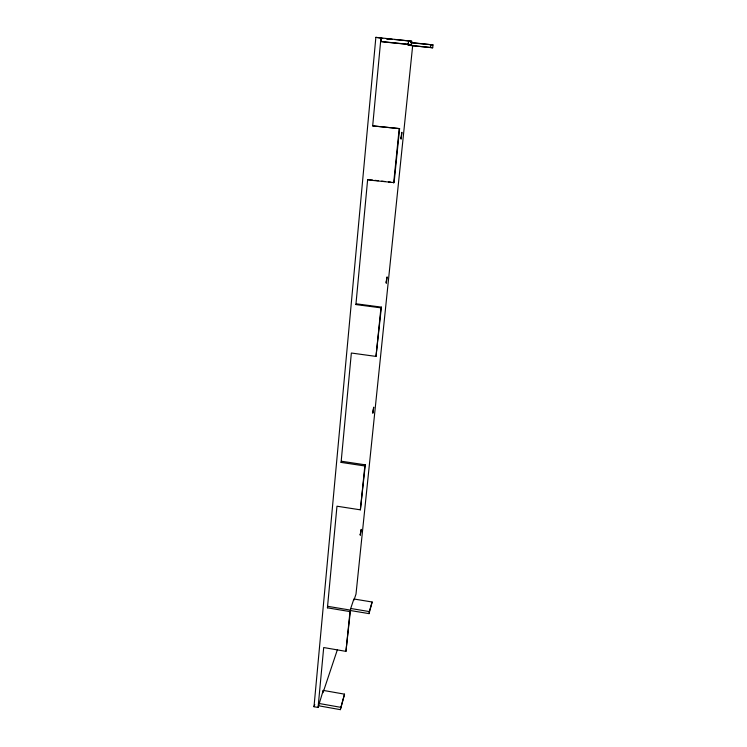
<?xml version="1.0" encoding="UTF-8"?>
<svg xmlns="http://www.w3.org/2000/svg" width="747" height="747" viewBox="0 0 747 747"><rect width="100%" height="100%" fill="white"/><g stroke="black" fill="none" stroke-linecap="round" stroke-linejoin="round"><path stroke-width="1.12" d="M318.633 705.784L340.343 709.65L344.526 694.159L323.227 690.396L318.073 707.456L314.001 706.727L375.862 37.35L411.728 41.225L411.373 44.745L384.929 42.065L381.101 41.543L381.437 37.938M318.073 707.456L323.703 647.546L345.945 651.365L350.492 610.122L327.98 606.368L327.429 607.834L349.998 611.597L350.492 610.122M327.429 607.834L336.972 506.205L360.371 509.837L365.32 464.83L341.631 461.272L341.08 462.402L364.835 465.969L365.32 464.83M341.08 462.402L351.351 353.023L376.002 356.412L381.4 307.129L356.431 303.842L355.908 304.561L380.942 307.857L381.4 307.129M355.908 304.561L367.608 179.906L368.122 179.541M367.608 179.906L394.108 182.595L399.608 128.624L372.678 125.888L380.951 37.864M323.012 692.702L323.227 690.396M345.945 651.365L349.998 611.597M360.371 509.837L364.835 465.969M376.002 356.412L380.942 307.857M393.669 182.968L399.187 128.839M340.343 709.65L344.526 694.159M411.373 44.745L408.207 44.288L408.581 40.683M350.707 608.478L350.492 610.542L369.055 613.632L372.146 602.007L353.891 598.991L350.707 608.478L369.279 611.569L372.146 602.007M410.71 42.495L432.999 44.904L432.681 47.799L408.17 45.222L408.366 43.251M412.708 45.306L356.002 594.098L354.013 600.037M369.055 613.632L369.279 611.569M432.681 47.799L430.533 47.491L430.851 44.531M323.376 691.61L337.299 649.983M314.001 706.727L314.758 704.533M372.678 125.888L399.608 128.624M386.414 38.667L392.166 39.255M394.472 39.488L411.728 41.225M432.999 44.904L410.934 42.775M381.101 41.543L408.207 44.288M408.17 45.222L430.533 47.491M369.251 179.672L372.641 180.074M374.901 180.335L378.29 180.737M381.68 181.138L385.069 181.53M388.459 181.932L390.718 182.193M375.862 37.35L382.697 38.433M386.367 38.732L389.682 39.264M318.857 703.441L340.585 707.306M360.194 534.609L360.297 535.282L361.231 529.362L360.194 534.609M400.962 137.84L401.111 139.157L401.905 132.284L400.962 137.84M386.124 282.03L386.292 283.29L387.095 276.894L386.124 282.03M372.753 412.223L372.856 413.278L373.724 407.152L372.753 412.223"/></g></svg>
